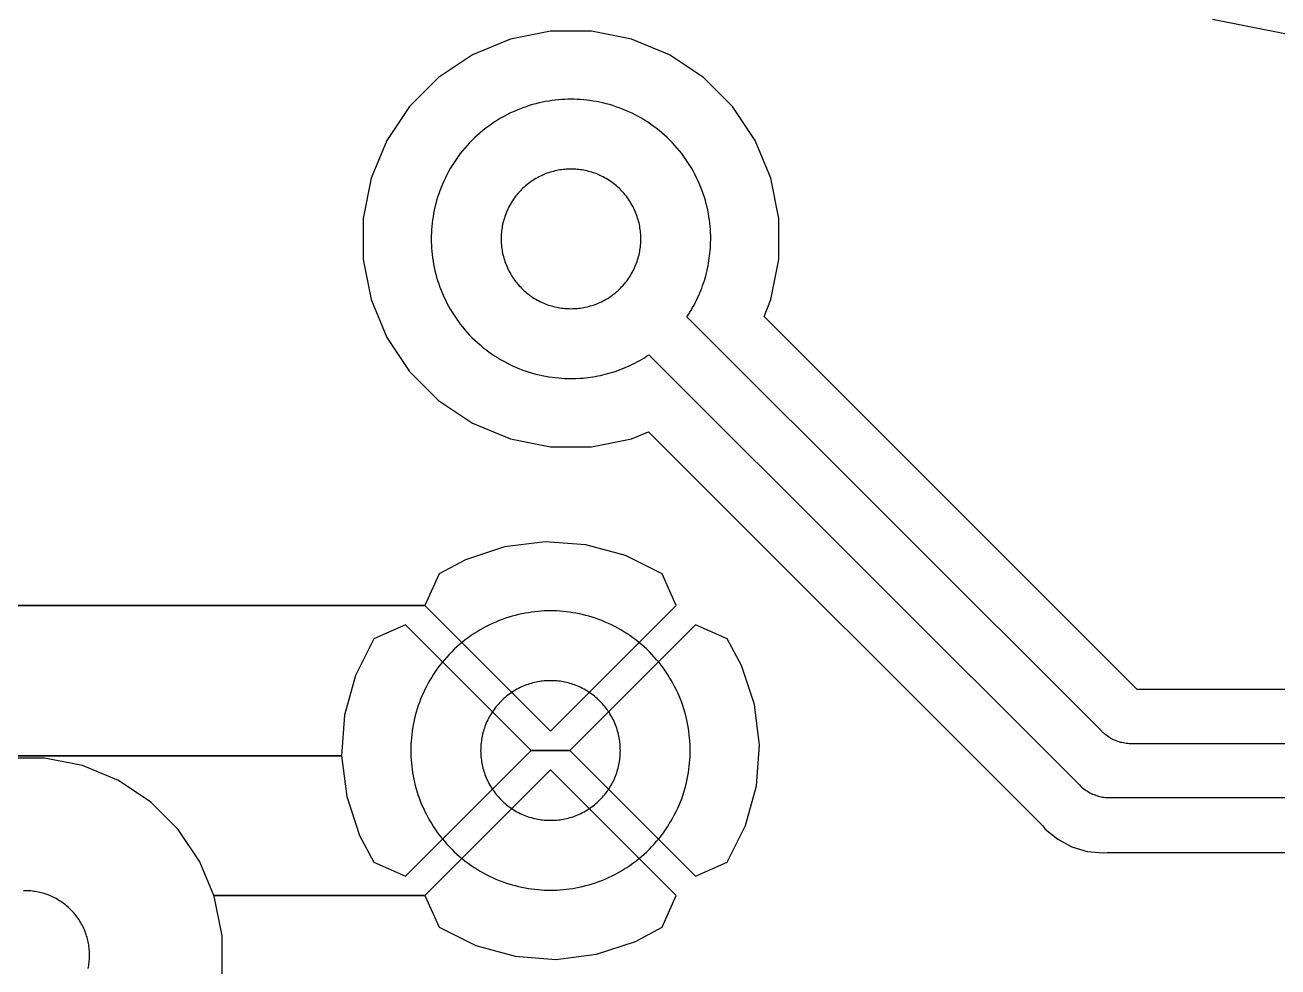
# Model space of a CAD drawing. Header units: millimetres. Extents: x 94211.7 to 94261.9, y -94261.9 to -94211.7.
# Drawn here: x 94224.73 to 94236.39, y -94253.79 to -94245.02 of the extents above; entities that cross this region are included whole.
import ezdxf

# ---------------------------------------------------------------- set-up
doc = ezdxf.new("R2010")
doc.units = ezdxf.units.MM
doc.layers.add('Copper Layer', color=30, linetype='Continuous', true_color=0xff7f00)
doc.layers.add('Drill holes', color=5, linetype='Continuous', true_color=0x0000ff)

msp = doc.modelspace()

# ---------------------------------------------------------------- linework, layer by layer
at = {"layer": 'Copper Layer'}
for points in [[(94235.783, -94244.962), (94236.457, -94245.096)], [(94229.251, -94245.148), (94228.898, -94245.294)], [(94229.624, -94245.074), (94229.251, -94245.148)], [(94230.006, -94245.074), (94229.624, -94245.074)], [(94230.379, -94245.148), (94230.006, -94245.074)], [(94230.732, -94245.294), (94230.379, -94245.148)], [(94228.898, -94245.294), (94228.581, -94245.506)], [(94231.048, -94245.506), (94230.732, -94245.294)], [(94228.581, -94245.506), (94228.312, -94245.775)], [(94231.318, -94245.775), (94231.048, -94245.506)], [(94230.894, -94247.734), (94230.908, -94247.712), (94230.922, -94247.691), (94230.935, -94247.669), (94230.947, -94247.647), (94230.96, -94247.625), (94230.971, -94247.603), (94230.983, -94247.58), (94230.993, -94247.558), (94231.004, -94247.535), (94231.013, -94247.512), (94231.023, -94247.489), (94231.032, -94247.466), (94231.04, -94247.443), (94231.048, -94247.42), (94231.056, -94247.397), (94231.063, -94247.374), (94231.069, -94247.351), (94231.075, -94247.327), (94231.081, -94247.304), (94231.086, -94247.281), (94231.091, -94247.258), (94231.095, -94247.235), (94231.099, -94247.212), (94231.102, -94247.189), (94231.105, -94247.166), (94231.108, -94247.143), (94231.11, -94247.12), (94231.112, -94247.098), (94231.114, -94247.053), (94231.115, -94247.009), (94231.115, -94246.98), (94231.114, -94246.951), (94231.112, -94246.921), (94231.11, -94246.892), (94231.107, -94246.862), (94231.103, -94246.832), (94231.099, -94246.802), (94231.093, -94246.772), (94231.087, -94246.742), (94231.081, -94246.712), (94231.073, -94246.681), (94231.065, -94246.651), (94231.056, -94246.621), (94231.046, -94246.59), (94231.035, -94246.56), (94231.024, -94246.53), (94231.011, -94246.5), (94230.998, -94246.47), (94230.984, -94246.441), (94230.97, -94246.411), (94230.954, -94246.382), (94230.938, -94246.354), (94230.921, -94246.325), (94230.903, -94246.297), (94230.884, -94246.27), (94230.865, -94246.242), (94230.845, -94246.215), (94230.824, -94246.189), (94230.803, -94246.163), (94230.781, -94246.138), (94230.758, -94246.113), (94230.734, -94246.089), (94230.71, -94246.066), (94230.685, -94246.043), (94230.66, -94246.021), (94230.634, -94245.999), (94230.608, -94245.979), (94230.581, -94245.958), (94230.554, -94245.939), (94230.526, -94245.92), (94230.498, -94245.903), (94230.47, -94245.886), (94230.441, -94245.869), (94230.412, -94245.854), (94230.383, -94245.839), (94230.353, -94245.825), (94230.323, -94245.812), (94230.294, -94245.8), (94230.263, -94245.788), (94230.233, -94245.778), (94230.203, -94245.768), (94230.173, -94245.759), (94230.142, -94245.75), (94230.112, -94245.743), (94230.082, -94245.736), (94230.052, -94245.73), (94230.021, -94245.725), (94229.991, -94245.721), (94229.962, -94245.717), (94229.932, -94245.714), (94229.902, -94245.711), (94229.873, -94245.71), (94229.844, -94245.709), (94229.815, -94245.709), (94229.786, -94245.709), (94229.757, -94245.71), (94229.728, -94245.711), (94229.698, -94245.714), (94229.668, -94245.717), (94229.639, -94245.721), (94229.609, -94245.725), (94229.578, -94245.73), (94229.548, -94245.736), (94229.518, -94245.743), (94229.488, -94245.75), (94229.457, -94245.759), (94229.427, -94245.768), (94229.397, -94245.778), (94229.367, -94245.788), (94229.336, -94245.8), (94229.307, -94245.812), (94229.277, -94245.825), (94229.247, -94245.839), (94229.218, -94245.854), (94229.189, -94245.869), (94229.16, -94245.886), (94229.132, -94245.903), (94229.104, -94245.92), (94229.076, -94245.939), (94229.049, -94245.958), (94229.022, -94245.979), (94228.996, -94245.999), (94228.97, -94246.021), (94228.945, -94246.043), (94228.92, -94246.066), (94228.896, -94246.089), (94228.872, -94246.113), (94228.849, -94246.138), (94228.827, -94246.163), (94228.806, -94246.189), (94228.785, -94246.215), (94228.765, -94246.242), (94228.746, -94246.27), (94228.727, -94246.297), (94228.709, -94246.325), (94228.692, -94246.354), (94228.676, -94246.382), (94228.66, -94246.411), (94228.646, -94246.441), (94228.632, -94246.47), (94228.619, -94246.5), (94228.606, -94246.53), (94228.595, -94246.56), (94228.584, -94246.59), (94228.574, -94246.621), (94228.565, -94246.651), (94228.557, -94246.681), (94228.549, -94246.712), (94228.543, -94246.742), (94228.537, -94246.772), (94228.531, -94246.802), (94228.527, -94246.832), (94228.523, -94246.862), (94228.52, -94246.892), (94228.518, -94246.921), (94228.516, -94246.951), (94228.515, -94246.98), (94228.515, -94247.009), (94228.515, -94247.037), (94228.516, -94247.067), (94228.518, -94247.096), (94228.52, -94247.125), (94228.523, -94247.155), (94228.527, -94247.185), (94228.531, -94247.215), (94228.537, -94247.245), (94228.543, -94247.275), (94228.549, -94247.306), (94228.557, -94247.336), (94228.565, -94247.366), (94228.574, -94247.397), (94228.584, -94247.427), (94228.595, -94247.457), (94228.606, -94247.487), (94228.619, -94247.517), (94228.632, -94247.547), (94228.646, -94247.576), (94228.66, -94247.606), (94228.676, -94247.635), (94228.692, -94247.663), (94228.709, -94247.692), (94228.727, -94247.72), (94228.746, -94247.748), (94228.765, -94247.775), (94228.785, -94247.802), (94228.806, -94247.828), (94228.827, -94247.854), (94228.849, -94247.879), (94228.872, -94247.904), (94228.896, -94247.928), (94228.92, -94247.951), (94228.945, -94247.974), (94228.97, -94247.996), (94228.996, -94248.018), (94229.022, -94248.039), (94229.049, -94248.059), (94229.076, -94248.078), (94229.104, -94248.097), (94229.132, -94248.114), (94229.16, -94248.132), (94229.189, -94248.148), (94229.218, -94248.163), (94229.247, -94248.178), (94229.277, -94248.192), (94229.307, -94248.205), (94229.336, -94248.217), (94229.367, -94248.229), (94229.397, -94248.239), (94229.427, -94248.249), (94229.457, -94248.258), (94229.488, -94248.267), (94229.518, -94248.274), (94229.548, -94248.281), (94229.578, -94248.287), (94229.609, -94248.292), (94229.639, -94248.297), (94229.668, -94248.3), (94229.698, -94248.303), (94229.728, -94248.306), (94229.757, -94248.307), (94229.786, -94248.308), (94229.815, -94248.309), (94229.859, -94248.308), (94229.904, -94248.306), (94229.927, -94248.304), (94229.949, -94248.302), (94229.972, -94248.299), (94229.995, -94248.296), (94230.018, -94248.293), (94230.041, -94248.289), (94230.064, -94248.284), (94230.088, -94248.28), (94230.111, -94248.274), (94230.134, -94248.269), (94230.157, -94248.263), (94230.18, -94248.256), (94230.204, -94248.249), (94230.227, -94248.242), (94230.25, -94248.234), (94230.273, -94248.225), (94230.296, -94248.216), (94230.319, -94248.207), (94230.342, -94248.197), (94230.365, -94248.187), (94230.387, -94248.176), (94230.41, -94248.165), (94230.432, -94248.153), (94230.454, -94248.141), (94230.476, -94248.128), (94230.498, -94248.115), (94230.519, -94248.101), (94230.54, -94248.087)], [(94228.312, -94245.775), (94228.1, -94246.092)], [(94231.53, -94246.092), (94231.318, -94245.775)], [(94228.1, -94246.092), (94227.954, -94246.444)], [(94231.676, -94246.444), (94231.53, -94246.092)], [(94227.954, -94246.444), (94227.88, -94246.818)], [(94231.75, -94246.818), (94231.676, -94246.444)], [(94227.88, -94246.818), (94227.88, -94247.199)], [(94231.75, -94247.199), (94231.75, -94246.818)], [(94227.88, -94247.199), (94227.954, -94247.573)], [(94231.676, -94247.573), (94231.75, -94247.199)], [(94227.954, -94247.573), (94228.1, -94247.925)], [(94231.611, -94247.73), (94231.676, -94247.573)], [(94234.753, -94251.592), (94230.894, -94247.734)], [(94235.083, -94251.202), (94231.611, -94247.73)], [(94228.1, -94247.925), (94228.312, -94248.242)], [(94230.54, -94248.087), (94234.546, -94252.092)], [(94228.312, -94248.242), (94228.581, -94248.512)], [(94228.581, -94248.512), (94228.898, -94248.723)], [(94228.898, -94248.723), (94229.251, -94248.869)], [(94229.251, -94248.869), (94229.624, -94248.944)], [(94230.006, -94248.944), (94230.379, -94248.869)], [(94230.379, -94248.869), (94230.536, -94248.804)], [(94230.536, -94248.804), (94234.204, -94252.473)], [(94229.624, -94248.944), (94230.006, -94248.944)], [(94229.196, -94249.875), (94228.834, -94249.995)], [(94229.574, -94249.827), (94229.196, -94249.875)], [(94229.954, -94249.855), (94229.574, -94249.827)], [(94230.321, -94249.956), (94229.954, -94249.855)], [(94228.834, -94249.995), (94228.587, -94250.127)], [(94230.662, -94250.127), (94230.321, -94249.956)], [(94228.587, -94250.127), (94228.455, -94250.422)], [(94230.794, -94250.422), (94230.662, -94250.127)], [(94221.454, -94250.422), (94228.455, -94250.422)], [(94228.455, -94250.422), (94221.454, -94250.422)], [(94228.455, -94250.422), (94229.625, -94251.591)], [(94229.625, -94251.591), (94230.794, -94250.422)], [(94228.275, -94250.601), (94227.98, -94250.733)], [(94229.445, -94251.771), (94228.275, -94250.601)], [(94230.974, -94250.601), (94229.804, -94251.771)], [(94231.269, -94250.733), (94230.974, -94250.601)], [(94227.98, -94250.733), (94227.809, -94251.074)], [(94231.401, -94250.98), (94231.269, -94250.733)], [(94231.521, -94251.342), (94231.401, -94250.98)], [(94227.809, -94251.074), (94227.708, -94251.442)], [(94248.995, -94251.202), (94235.083, -94251.202)], [(94227.708, -94251.442), (94227.681, -94251.822)], [(94231.568, -94251.721), (94231.521, -94251.342)], [(94235.036, -94251.71), (94235.022, -94251.709), (94235.008, -94251.709), (94234.995, -94251.707), (94234.981, -94251.706), (94234.968, -94251.704), (94234.954, -94251.701), (94234.941, -94251.698), (94234.928, -94251.695), (94234.915, -94251.691), (94234.902, -94251.686), (94234.889, -94251.682), (94234.876, -94251.676), (94234.864, -94251.671), (94234.851, -94251.665), (94234.839, -94251.658), (94234.828, -94251.651), (94234.816, -94251.644), (94234.805, -94251.636), (94234.794, -94251.628), (94234.783, -94251.62), (94234.773, -94251.611), (94234.762, -94251.602), (94234.753, -94251.592)], [(94228.275, -94252.941), (94229.445, -94251.771)], [(94229.445, -94251.771), (94229.804, -94251.771)], [(94229.804, -94251.771), (94229.445, -94251.771)], [(94229.804, -94251.771), (94230.974, -94252.941)], [(94231.541, -94252.101), (94231.568, -94251.721)], [(94249.039, -94251.71), (94235.036, -94251.71)], [(94221.924, -94251.822), (94227.681, -94251.822)], [(94227.681, -94251.822), (94221.924, -94251.822)], [(94224.916, -94251.841), (94224.554, -94251.841)], [(94225.27, -94251.912), (94224.916, -94251.841)], [(94225.604, -94252.05), (94225.27, -94251.912)], [(94227.681, -94251.822), (94227.728, -94252.2)], [(94229.625, -94251.951), (94228.455, -94253.12)], [(94230.794, -94253.12), (94229.625, -94251.951)], [(94225.905, -94252.251), (94225.604, -94252.05)], [(94231.44, -94252.468), (94231.541, -94252.101)], [(94234.546, -94252.092), (94234.555, -94252.102), (94234.566, -94252.111), (94234.576, -94252.12), (94234.587, -94252.128), (94234.598, -94252.136), (94234.609, -94252.144), (94234.621, -94252.151), (94234.632, -94252.158), (94234.644, -94252.165), (94234.657, -94252.171), (94234.669, -94252.176), (94234.682, -94252.182), (94234.694, -94252.186), (94234.707, -94252.191), (94234.72, -94252.195), (94234.734, -94252.198), (94234.747, -94252.201), (94234.76, -94252.204), (94234.774, -94252.206), (94234.787, -94252.207), (94234.801, -94252.209), (94234.815, -94252.209), (94234.828, -94252.21)], [(94226.16, -94252.506), (94225.905, -94252.251)], [(94227.728, -94252.2), (94227.848, -94252.562)], [(94234.828, -94252.21), (94249.246, -94252.21)], [(94231.269, -94252.809), (94231.44, -94252.468)], [(94234.204, -94252.473), (94234.228, -94252.502)], [(94226.361, -94252.807), (94226.16, -94252.506)], [(94227.848, -94252.562), (94227.98, -94252.809)], [(94234.228, -94252.502), (94234.344, -94252.597)], [(94234.344, -94252.597), (94234.476, -94252.667)], [(94234.476, -94252.667), (94234.619, -94252.711)], [(94234.619, -94252.711), (94234.731, -94252.722)], [(94234.731, -94252.722), (94234.768, -94252.725)], [(94234.768, -94252.725), (94234.805, -94252.722)], [(94234.805, -94252.722), (94247.307, -94252.722)], [(94226.491, -94253.12), (94226.361, -94252.807)], [(94227.98, -94252.809), (94228.275, -94252.941)], [(94230.974, -94252.941), (94231.269, -94252.809)], [(94226.499, -94253.141), (94226.491, -94253.12)], [(94226.491, -94253.12), (94228.455, -94253.12)], [(94228.455, -94253.12), (94226.491, -94253.12)], [(94226.57, -94253.495), (94226.499, -94253.141)], [(94228.455, -94253.12), (94228.587, -94253.415)], [(94230.662, -94253.415), (94230.794, -94253.12)], [(94228.587, -94253.415), (94228.928, -94253.586)], [(94230.415, -94253.548), (94230.662, -94253.415)], [(94226.57, -94253.857), (94226.57, -94253.495)], [(94228.928, -94253.586), (94229.295, -94253.687)], [(94230.053, -94253.668), (94230.415, -94253.548)], [(94229.295, -94253.687), (94229.675, -94253.715)], [(94229.675, -94253.715), (94230.053, -94253.668)]]:
    msp.add_lwpolyline(points, dxfattribs=at)
msp.add_lwpolyline([(94230.924, -94251.771), (94230.924, -94251.742), (94230.923, -94251.713), (94230.922, -94251.684), (94230.919, -94251.654), (94230.916, -94251.625), (94230.912, -94251.595), (94230.908, -94251.565), (94230.903, -94251.535), (94230.897, -94251.504), (94230.89, -94251.474), (94230.883, -94251.444), (94230.874, -94251.413), (94230.865, -94251.383), (94230.855, -94251.353), (94230.845, -94251.323), (94230.833, -94251.293), (94230.821, -94251.263), (94230.808, -94251.233), (94230.794, -94251.203), (94230.779, -94251.174), (94230.764, -94251.145), (94230.747, -94251.116), (94230.73, -94251.088), (94230.713, -94251.06), (94230.694, -94251.032), (94230.675, -94251.005), (94230.655, -94250.978), (94230.634, -94250.952), (94230.612, -94250.926), (94230.59, -94250.901), (94230.567, -94250.876), (94230.544, -94250.852), (94230.52, -94250.828), (94230.495, -94250.805), (94230.47, -94250.783), (94230.444, -94250.762), (94230.418, -94250.741), (94230.391, -94250.721), (94230.364, -94250.702), (94230.336, -94250.683), (94230.308, -94250.665), (94230.279, -94250.648), (94230.251, -94250.632), (94230.222, -94250.616), (94230.192, -94250.602), (94230.163, -94250.588), (94230.133, -94250.575), (94230.103, -94250.562), (94230.073, -94250.551), (94230.043, -94250.54), (94230.013, -94250.53), (94229.982, -94250.521), (94229.952, -94250.513), (94229.922, -94250.505), (94229.891, -94250.499), (94229.861, -94250.493), (94229.831, -94250.488), (94229.801, -94250.483), (94229.771, -94250.479), (94229.741, -94250.476), (94229.712, -94250.474), (94229.682, -94250.472), (94229.653, -94250.471), (94229.625, -94250.471), (94229.596, -94250.471), (94229.567, -94250.472), (94229.537, -94250.474), (94229.508, -94250.476), (94229.478, -94250.479), (94229.448, -94250.483), (94229.418, -94250.488), (94229.388, -94250.493), (94229.358, -94250.499), (94229.327, -94250.505), (94229.297, -94250.513), (94229.267, -94250.521), (94229.236, -94250.53), (94229.206, -94250.54), (94229.176, -94250.551), (94229.146, -94250.562), (94229.116, -94250.575), (94229.086, -94250.588), (94229.057, -94250.602), (94229.027, -94250.616), (94228.998, -94250.632), (94228.97, -94250.648), (94228.941, -94250.665), (94228.913, -94250.683), (94228.885, -94250.702), (94228.858, -94250.721), (94228.831, -94250.741), (94228.805, -94250.762), (94228.779, -94250.783), (94228.754, -94250.805), (94228.729, -94250.828), (94228.705, -94250.852), (94228.682, -94250.876), (94228.659, -94250.901), (94228.637, -94250.926), (94228.615, -94250.952), (94228.594, -94250.978), (94228.574, -94251.005), (94228.555, -94251.032), (94228.536, -94251.06), (94228.519, -94251.088), (94228.502, -94251.116), (94228.485, -94251.145), (94228.47, -94251.174), (94228.455, -94251.203), (94228.441, -94251.233), (94228.428, -94251.263), (94228.416, -94251.293), (94228.404, -94251.323), (94228.394, -94251.353), (94228.384, -94251.383), (94228.375, -94251.413), (94228.366, -94251.444), (94228.359, -94251.474), (94228.352, -94251.504), (94228.346, -94251.535), (94228.341, -94251.565), (94228.337, -94251.595), (94228.333, -94251.625), (94228.33, -94251.654), (94228.327, -94251.684), (94228.326, -94251.713), (94228.325, -94251.742), (94228.325, -94251.771), (94228.325, -94251.8), (94228.326, -94251.829), (94228.327, -94251.858), (94228.33, -94251.888), (94228.333, -94251.918), (94228.337, -94251.947), (94228.341, -94251.977), (94228.346, -94252.008), (94228.352, -94252.038), (94228.359, -94252.068), (94228.366, -94252.098), (94228.375, -94252.129), (94228.384, -94252.159), (94228.394, -94252.189), (94228.404, -94252.22), (94228.416, -94252.25), (94228.428, -94252.28), (94228.441, -94252.309), (94228.455, -94252.339), (94228.47, -94252.368), (94228.485, -94252.397), (94228.502, -94252.426), (94228.519, -94252.454), (94228.536, -94252.482), (94228.555, -94252.51), (94228.574, -94252.537), (94228.594, -94252.564), (94228.615, -94252.59), (94228.637, -94252.616), (94228.659, -94252.642), (94228.682, -94252.666), (94228.705, -94252.69), (94228.729, -94252.714), (94228.754, -94252.737), (94228.779, -94252.759), (94228.805, -94252.78), (94228.831, -94252.801), (94228.858, -94252.821), (94228.885, -94252.841), (94228.913, -94252.859), (94228.941, -94252.877), (94228.97, -94252.894), (94228.998, -94252.91), (94229.027, -94252.926), (94229.057, -94252.941), (94229.086, -94252.954), (94229.116, -94252.968), (94229.146, -94252.98), (94229.176, -94252.991), (94229.206, -94253.002), (94229.236, -94253.012), (94229.267, -94253.021), (94229.297, -94253.029), (94229.327, -94253.037), (94229.358, -94253.043), (94229.388, -94253.049), (94229.418, -94253.055), (94229.448, -94253.059), (94229.478, -94253.063), (94229.508, -94253.066), (94229.537, -94253.068), (94229.567, -94253.07), (94229.596, -94253.071), (94229.625, -94253.071), (94229.653, -94253.071), (94229.682, -94253.07), (94229.712, -94253.068), (94229.741, -94253.066), (94229.771, -94253.063), (94229.801, -94253.059), (94229.831, -94253.055), (94229.861, -94253.049), (94229.891, -94253.043), (94229.922, -94253.037), (94229.952, -94253.029), (94229.982, -94253.021), (94230.013, -94253.012), (94230.043, -94253.002), (94230.073, -94252.991), (94230.103, -94252.98), (94230.133, -94252.968), (94230.163, -94252.954), (94230.192, -94252.941), (94230.222, -94252.926), (94230.251, -94252.91), (94230.279, -94252.894), (94230.308, -94252.877), (94230.336, -94252.859), (94230.364, -94252.841), (94230.391, -94252.821), (94230.418, -94252.801), (94230.444, -94252.78), (94230.47, -94252.759), (94230.495, -94252.737), (94230.52, -94252.714), (94230.544, -94252.69), (94230.567, -94252.666), (94230.59, -94252.642), (94230.612, -94252.616), (94230.634, -94252.59), (94230.655, -94252.564), (94230.675, -94252.537), (94230.694, -94252.51), (94230.713, -94252.482), (94230.73, -94252.454), (94230.747, -94252.426), (94230.764, -94252.397), (94230.779, -94252.368), (94230.794, -94252.339), (94230.808, -94252.309), (94230.821, -94252.28), (94230.833, -94252.25), (94230.845, -94252.22), (94230.855, -94252.189), (94230.865, -94252.159), (94230.874, -94252.129), (94230.883, -94252.098), (94230.89, -94252.068), (94230.897, -94252.038), (94230.903, -94252.008), (94230.908, -94251.977), (94230.912, -94251.947), (94230.916, -94251.918), (94230.919, -94251.888), (94230.922, -94251.858), (94230.923, -94251.829), (94230.924, -94251.8)], close=True, dxfattribs=at)
at = {"layer": 'Drill holes'}
for points in [[(94230.465, -94247.009), (94230.465, -94246.994), (94230.464, -94246.98), (94230.464, -94246.965), (94230.462, -94246.95), (94230.461, -94246.935), (94230.459, -94246.92), (94230.457, -94246.905), (94230.454, -94246.89), (94230.451, -94246.875), (94230.448, -94246.86), (94230.444, -94246.845), (94230.44, -94246.83), (94230.435, -94246.815), (94230.43, -94246.799), (94230.425, -94246.784), (94230.419, -94246.769), (94230.413, -94246.754), (94230.407, -94246.739), (94230.4, -94246.725), (94230.392, -94246.71), (94230.385, -94246.695), (94230.376, -94246.681), (94230.368, -94246.667), (94230.359, -94246.653), (94230.35, -94246.639), (94230.34, -94246.625), (94230.33, -94246.612), (94230.32, -94246.599), (94230.309, -94246.586), (94230.298, -94246.573), (94230.286, -94246.561), (94230.275, -94246.549), (94230.263, -94246.537), (94230.25, -94246.526), (94230.238, -94246.515), (94230.225, -94246.504), (94230.212, -94246.494), (94230.198, -94246.483), (94230.185, -94246.474), (94230.171, -94246.465), (94230.157, -94246.456), (94230.142, -94246.447), (94230.128, -94246.439), (94230.114, -94246.431), (94230.099, -94246.424), (94230.084, -94246.417), (94230.069, -94246.41), (94230.054, -94246.404), (94230.039, -94246.398), (94230.024, -94246.393), (94230.009, -94246.388), (94229.994, -94246.384), (94229.979, -94246.38), (94229.964, -94246.376), (94229.948, -94246.372), (94229.933, -94246.369), (94229.918, -94246.367), (94229.903, -94246.365), (94229.888, -94246.363), (94229.873, -94246.361), (94229.859, -94246.36), (94229.844, -94246.359), (94229.829, -94246.359), (94229.815, -94246.359), (94229.801, -94246.359), (94229.786, -94246.359), (94229.771, -94246.36), (94229.757, -94246.361), (94229.742, -94246.363), (94229.727, -94246.365), (94229.712, -94246.367), (94229.697, -94246.369), (94229.682, -94246.372), (94229.666, -94246.376), (94229.651, -94246.38), (94229.636, -94246.384), (94229.621, -94246.388), (94229.606, -94246.393), (94229.591, -94246.398), (94229.576, -94246.404), (94229.561, -94246.41), (94229.546, -94246.417), (94229.531, -94246.424), (94229.516, -94246.431), (94229.502, -94246.439), (94229.488, -94246.447), (94229.473, -94246.456), (94229.459, -94246.465), (94229.445, -94246.474), (94229.432, -94246.483), (94229.418, -94246.494), (94229.405, -94246.504), (94229.392, -94246.515), (94229.38, -94246.526), (94229.367, -94246.537), (94229.355, -94246.549), (94229.344, -94246.561), (94229.332, -94246.573), (94229.321, -94246.586), (94229.31, -94246.599), (94229.3, -94246.612), (94229.29, -94246.625), (94229.28, -94246.639), (94229.271, -94246.653), (94229.262, -94246.667), (94229.254, -94246.681), (94229.245, -94246.695), (94229.238, -94246.71), (94229.23, -94246.725), (94229.223, -94246.739), (94229.217, -94246.754), (94229.211, -94246.769), (94229.205, -94246.784), (94229.2, -94246.799), (94229.195, -94246.815), (94229.19, -94246.83), (94229.186, -94246.845), (94229.182, -94246.86), (94229.179, -94246.875), (94229.176, -94246.89), (94229.173, -94246.905), (94229.171, -94246.92), (94229.169, -94246.935), (94229.168, -94246.95), (94229.166, -94246.965), (94229.166, -94246.98), (94229.165, -94246.994), (94229.165, -94247.009), (94229.165, -94247.023), (94229.166, -94247.038), (94229.166, -94247.052), (94229.168, -94247.067), (94229.169, -94247.082), (94229.171, -94247.097), (94229.173, -94247.112), (94229.176, -94247.127), (94229.179, -94247.142), (94229.182, -94247.157), (94229.186, -94247.172), (94229.19, -94247.187), (94229.195, -94247.203), (94229.2, -94247.218), (94229.205, -94247.233), (94229.211, -94247.248), (94229.217, -94247.263), (94229.223, -94247.278), (94229.23, -94247.292), (94229.238, -94247.307), (94229.245, -94247.322), (94229.254, -94247.336), (94229.262, -94247.35), (94229.271, -94247.364), (94229.28, -94247.378), (94229.29, -94247.392), (94229.3, -94247.405), (94229.31, -94247.418), (94229.321, -94247.431), (94229.332, -94247.444), (94229.344, -94247.456), (94229.355, -94247.468), (94229.367, -94247.48), (94229.38, -94247.491), (94229.392, -94247.502), (94229.405, -94247.513), (94229.418, -94247.524), (94229.432, -94247.534), (94229.445, -94247.543), (94229.459, -94247.553), (94229.473, -94247.562), (94229.488, -94247.57), (94229.502, -94247.578), (94229.516, -94247.586), (94229.531, -94247.593), (94229.546, -94247.6), (94229.561, -94247.607), (94229.576, -94247.613), (94229.591, -94247.619), (94229.606, -94247.624), (94229.621, -94247.629), (94229.636, -94247.633), (94229.651, -94247.638), (94229.666, -94247.641), (94229.682, -94247.645), (94229.697, -94247.648), (94229.712, -94247.65), (94229.727, -94247.653), (94229.742, -94247.654), (94229.757, -94247.656), (94229.771, -94247.657), (94229.786, -94247.658), (94229.801, -94247.658), (94229.815, -94247.659), (94229.829, -94247.658), (94229.844, -94247.658), (94229.859, -94247.657), (94229.873, -94247.656), (94229.888, -94247.654), (94229.903, -94247.653), (94229.918, -94247.65), (94229.933, -94247.648), (94229.948, -94247.645), (94229.964, -94247.641), (94229.979, -94247.638), (94229.994, -94247.633), (94230.009, -94247.629), (94230.024, -94247.624), (94230.039, -94247.619), (94230.054, -94247.613), (94230.069, -94247.607), (94230.084, -94247.6), (94230.099, -94247.593), (94230.114, -94247.586), (94230.128, -94247.578), (94230.142, -94247.57), (94230.157, -94247.562), (94230.171, -94247.553), (94230.185, -94247.543), (94230.198, -94247.534), (94230.212, -94247.524), (94230.225, -94247.513), (94230.238, -94247.502), (94230.25, -94247.491), (94230.263, -94247.48), (94230.275, -94247.468), (94230.286, -94247.456), (94230.298, -94247.444), (94230.309, -94247.431), (94230.32, -94247.418), (94230.33, -94247.405), (94230.34, -94247.392), (94230.35, -94247.378), (94230.359, -94247.364), (94230.368, -94247.35), (94230.376, -94247.336), (94230.385, -94247.322), (94230.392, -94247.307), (94230.4, -94247.292), (94230.407, -94247.278), (94230.413, -94247.263), (94230.419, -94247.248), (94230.425, -94247.233), (94230.43, -94247.218), (94230.435, -94247.203), (94230.44, -94247.187), (94230.444, -94247.172), (94230.448, -94247.157), (94230.451, -94247.142), (94230.454, -94247.127), (94230.457, -94247.112), (94230.459, -94247.097), (94230.461, -94247.082), (94230.462, -94247.067), (94230.464, -94247.052), (94230.464, -94247.038), (94230.465, -94247.023)], [(94230.275, -94251.771), (94230.274, -94251.757), (94230.274, -94251.742), (94230.273, -94251.727), (94230.272, -94251.713), (94230.27, -94251.698), (94230.268, -94251.683), (94230.266, -94251.668), (94230.264, -94251.653), (94230.261, -94251.638), (94230.257, -94251.623), (94230.254, -94251.607), (94230.249, -94251.592), (94230.245, -94251.577), (94230.24, -94251.562), (94230.235, -94251.547), (94230.229, -94251.532), (94230.223, -94251.517), (94230.216, -94251.502), (94230.209, -94251.487), (94230.202, -94251.473), (94230.194, -94251.458), (94230.186, -94251.444), (94230.177, -94251.429), (94230.169, -94251.415), (94230.159, -94251.402), (94230.15, -94251.388), (94230.14, -94251.375), (94230.129, -94251.361), (94230.118, -94251.348), (94230.107, -94251.336), (94230.096, -94251.323), (94230.084, -94251.311), (94230.072, -94251.3), (94230.06, -94251.288), (94230.047, -94251.277), (94230.034, -94251.266), (94230.021, -94251.256), (94230.008, -94251.246), (94229.994, -94251.236), (94229.98, -94251.227), (94229.966, -94251.218), (94229.952, -94251.21), (94229.938, -94251.201), (94229.923, -94251.194), (94229.908, -94251.186), (94229.894, -94251.179), (94229.879, -94251.173), (94229.864, -94251.167), (94229.849, -94251.161), (94229.834, -94251.156), (94229.819, -94251.151), (94229.803, -94251.146), (94229.788, -94251.142), (94229.773, -94251.138), (94229.758, -94251.135), (94229.743, -94251.132), (94229.728, -94251.129), (94229.713, -94251.127), (94229.698, -94251.125), (94229.683, -94251.124), (94229.668, -94251.123), (94229.653, -94251.122), (94229.639, -94251.121), (94229.625, -94251.121), (94229.61, -94251.121), (94229.596, -94251.122), (94229.581, -94251.123), (94229.566, -94251.124), (94229.551, -94251.125), (94229.536, -94251.127), (94229.521, -94251.129), (94229.506, -94251.132), (94229.491, -94251.135), (94229.476, -94251.138), (94229.461, -94251.142), (94229.446, -94251.146), (94229.43, -94251.151), (94229.415, -94251.156), (94229.4, -94251.161), (94229.385, -94251.167), (94229.37, -94251.173), (94229.355, -94251.179), (94229.341, -94251.186), (94229.326, -94251.194), (94229.311, -94251.201), (94229.297, -94251.21), (94229.283, -94251.218), (94229.269, -94251.227), (94229.255, -94251.236), (94229.241, -94251.246), (94229.228, -94251.256), (94229.215, -94251.266), (94229.202, -94251.277), (94229.189, -94251.288), (94229.177, -94251.3), (94229.165, -94251.311), (94229.153, -94251.323), (94229.142, -94251.336), (94229.131, -94251.348), (94229.12, -94251.361), (94229.109, -94251.375), (94229.099, -94251.388), (94229.09, -94251.402), (94229.08, -94251.415), (94229.072, -94251.429), (94229.063, -94251.444), (94229.055, -94251.458), (94229.047, -94251.473), (94229.04, -94251.487), (94229.033, -94251.502), (94229.026, -94251.517), (94229.02, -94251.532), (94229.014, -94251.547), (94229.009, -94251.562), (94229.004, -94251.577), (94229, -94251.592), (94228.995, -94251.607), (94228.992, -94251.623), (94228.988, -94251.638), (94228.985, -94251.653), (94228.983, -94251.668), (94228.981, -94251.683), (94228.979, -94251.698), (94228.977, -94251.713), (94228.976, -94251.727), (94228.975, -94251.742), (94228.975, -94251.757), (94228.974, -94251.771), (94228.975, -94251.785), (94228.975, -94251.8), (94228.976, -94251.815), (94228.977, -94251.829), (94228.979, -94251.844), (94228.981, -94251.859), (94228.983, -94251.874), (94228.985, -94251.889), (94228.988, -94251.904), (94228.992, -94251.92), (94228.995, -94251.935), (94229, -94251.95), (94229.004, -94251.965), (94229.009, -94251.98), (94229.014, -94251.995), (94229.02, -94252.01), (94229.026, -94252.025), (94229.033, -94252.04), (94229.04, -94252.055), (94229.047, -94252.07), (94229.055, -94252.084), (94229.063, -94252.099), (94229.072, -94252.113), (94229.08, -94252.127), (94229.09, -94252.141), (94229.099, -94252.154), (94229.109, -94252.168), (94229.12, -94252.181), (94229.131, -94252.194), (94229.142, -94252.206), (94229.153, -94252.219), (94229.165, -94252.231), (94229.177, -94252.242), (94229.189, -94252.254), (94229.202, -94252.265), (94229.215, -94252.276), (94229.228, -94252.286), (94229.241, -94252.296), (94229.255, -94252.306), (94229.269, -94252.315), (94229.283, -94252.324), (94229.297, -94252.333), (94229.311, -94252.341), (94229.326, -94252.348), (94229.341, -94252.356), (94229.355, -94252.363), (94229.37, -94252.369), (94229.385, -94252.375), (94229.4, -94252.381), (94229.415, -94252.387), (94229.43, -94252.391), (94229.446, -94252.396), (94229.461, -94252.4), (94229.476, -94252.404), (94229.491, -94252.407), (94229.506, -94252.41), (94229.521, -94252.413), (94229.536, -94252.415), (94229.551, -94252.417), (94229.566, -94252.418), (94229.581, -94252.42), (94229.596, -94252.42), (94229.61, -94252.421), (94229.625, -94252.421), (94229.639, -94252.421), (94229.653, -94252.42), (94229.668, -94252.42), (94229.683, -94252.418), (94229.698, -94252.417), (94229.713, -94252.415), (94229.728, -94252.413), (94229.743, -94252.41), (94229.758, -94252.407), (94229.773, -94252.404), (94229.788, -94252.4), (94229.803, -94252.396), (94229.819, -94252.391), (94229.834, -94252.387), (94229.849, -94252.381), (94229.864, -94252.375), (94229.879, -94252.369), (94229.894, -94252.363), (94229.908, -94252.356), (94229.923, -94252.348), (94229.938, -94252.341), (94229.952, -94252.333), (94229.966, -94252.324), (94229.98, -94252.315), (94229.994, -94252.306), (94230.008, -94252.296), (94230.021, -94252.286), (94230.034, -94252.276), (94230.047, -94252.265), (94230.06, -94252.254), (94230.072, -94252.242), (94230.084, -94252.231), (94230.096, -94252.219), (94230.107, -94252.206), (94230.118, -94252.194), (94230.129, -94252.181), (94230.14, -94252.168), (94230.15, -94252.154), (94230.159, -94252.141), (94230.169, -94252.127), (94230.177, -94252.113), (94230.186, -94252.099), (94230.194, -94252.084), (94230.202, -94252.07), (94230.209, -94252.055), (94230.216, -94252.04), (94230.223, -94252.025), (94230.229, -94252.01), (94230.235, -94251.995), (94230.24, -94251.98), (94230.245, -94251.965), (94230.249, -94251.95), (94230.254, -94251.935), (94230.257, -94251.92), (94230.261, -94251.904), (94230.264, -94251.889), (94230.266, -94251.874), (94230.268, -94251.859), (94230.27, -94251.844), (94230.272, -94251.829), (94230.273, -94251.815), (94230.274, -94251.8), (94230.274, -94251.785)]]:
    msp.add_lwpolyline(points, close=True, dxfattribs=at)
msp.add_lwpolyline([(94225.322, -94253.799), (94225.325, -94253.785), (94225.327, -94253.771), (94225.329, -94253.757), (94225.331, -94253.744), (94225.333, -94253.73), (94225.334, -94253.716), (94225.334, -94253.703), (94225.335, -94253.689), (94225.335, -94253.676), (94225.335, -94253.663), (94225.334, -94253.649), (94225.334, -94253.636), (94225.333, -94253.622), (94225.331, -94253.608), (94225.329, -94253.595), (94225.327, -94253.581), (94225.325, -94253.567), (94225.322, -94253.553), (94225.319, -94253.539), (94225.316, -94253.525), (94225.312, -94253.511), (94225.308, -94253.497), (94225.303, -94253.483), (94225.298, -94253.469), (94225.293, -94253.455), (94225.287, -94253.441), (94225.281, -94253.428), (94225.275, -94253.414), (94225.268, -94253.4), (94225.261, -94253.387), (94225.253, -94253.374), (94225.245, -94253.361), (94225.237, -94253.348), (94225.229, -94253.335), (94225.22, -94253.322), (94225.21, -94253.31), (94225.201, -94253.298), (94225.191, -94253.286), (94225.181, -94253.274), (94225.17, -94253.263), (94225.159, -94253.252), (94225.148, -94253.241), (94225.137, -94253.23), (94225.125, -94253.22), (94225.113, -94253.21), (94225.101, -94253.201), (94225.089, -94253.191), (94225.076, -94253.182), (94225.063, -94253.174), (94225.05, -94253.166), (94225.037, -94253.158), (94225.024, -94253.15), (94225.011, -94253.143), (94224.997, -94253.136), (94224.983, -94253.13), (94224.97, -94253.124), (94224.956, -94253.118), (94224.942, -94253.113), (94224.928, -94253.108), (94224.914, -94253.103), (94224.9, -94253.099), (94224.886, -94253.095), (94224.872, -94253.092), (94224.858, -94253.089), (94224.844, -94253.086), (94224.83, -94253.084), (94224.816, -94253.082), (94224.803, -94253.08), (94224.789, -94253.078), (94224.775, -94253.077), (94224.762, -94253.077), (94224.748, -94253.076), (94224.735, -94253.076), (94224.722, -94253.076)], dxfattribs=at)

doc.saveas('drawing.dxf')
